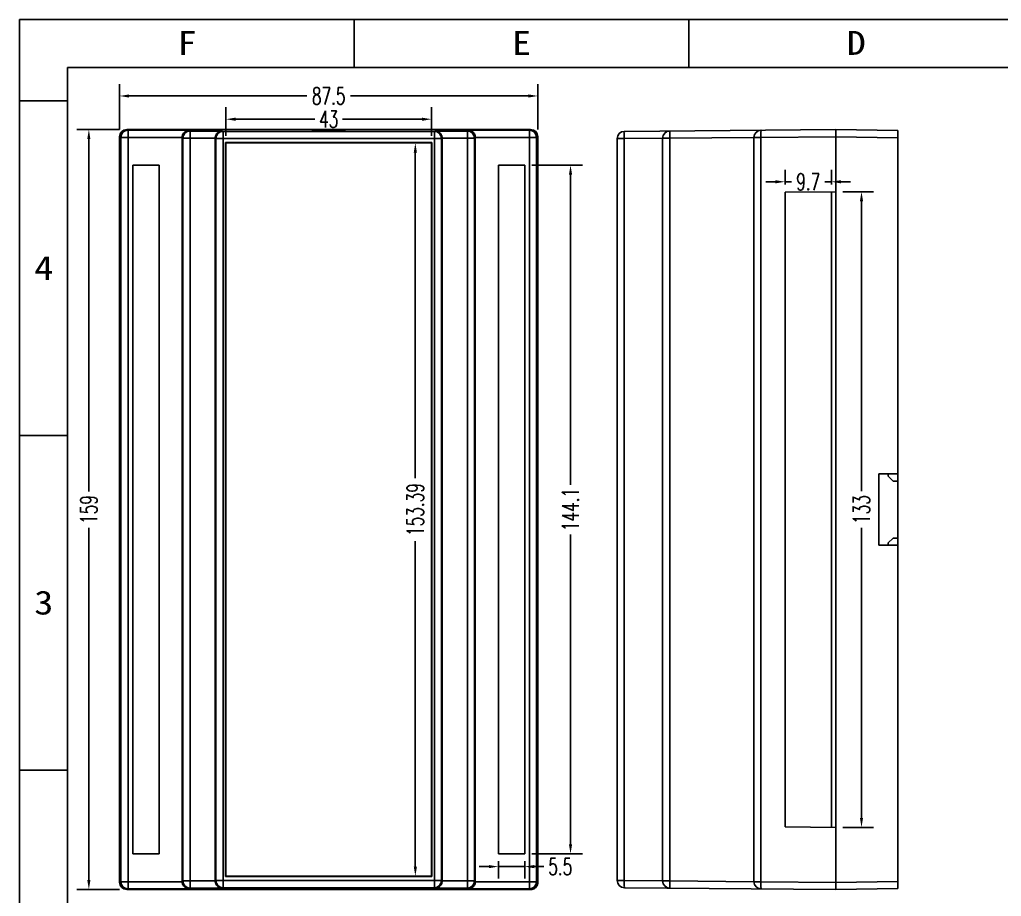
# Model space of a CAD drawing. Header units: millimetres. Extents: x 935 to 1355, y 520 to 817.
# Drawn here: x 934.9 to 1140.3, y 633.5 to 817 of the extents above; entities that cross this region are included whole.
import ezdxf
from ezdxf.enums import TextEntityAlignment as Align

# ---------------------------------------------------------------- set-up
doc = ezdxf.new("R2010")
doc.units = ezdxf.units.MM
doc.header["$MEASUREMENT"] = 0
doc.layers.get('0').update_dxf_attribs({"linetype": 'CONTINUOUS'})
doc.layers.get('Defpoints').update_dxf_attribs({"linetype": 'CONTINUOUS'})
for name, color, linetype in [('2', 7, 'CONTINUOUS'), ('3', 7, 'CONTINUOUS'), ('dim', 3, 'CONTINUOUS')]:
    doc.layers.add(name, color=color, linetype=linetype)
doc.styles.add('romans', font='romans.shx', dxfattribs={"width": 0.67, "bigfont": 'fangsong.shx'})
doc.styles.add('TEXTSTYLE_0', font='txt', dxfattribs={"width": 0.8})
doc.dimstyles.new('MSTD', dxfattribs={"dimtxt": 3.5, "dimasz": 2, "dimexe": 2.5, "dimexo": 1.5, "dimgap": 1, "dimtad": 0, "dimzin": 0, "dimdsep": 46, "dimtxsty": 'romans', "dimcen": 0, "dimclrd": 5, "dimclre": 5, "dimclrt": 3, "dimadec": 0, "dimazin": 0, "dimtfac": 1, "dimtdec": 4, "dimtofl": 0, "dimtmove": 0, "dimatfit": 3, "dimfxl": 0, "dimtolj": 1, "dimtzin": 0, "dimarcsym": 0})

# ---------------------------------------------------------------- blocks, each defined once
blk = doc.blocks.new('SUN_6HWZ35TKXU86YGHH1AY77V3D6FJ')
at = {"color": 7, "linetype": 'Continuous'}
for p, q in [((-420, 297), (0, 297)), ((-420, 0), (-420, 297)), ((-350, 287), (-350, 297)), ((-280, 287), (-280, 297)), ((-410, 287), (-10, 287)), ((-410, 10), (-410, 287)), ((-420, 280), (-410, 280)), ((-420, 210), (-410, 210)), ((-420, 140), (-410, 140))]:
    blk.add_line(p, q, dxfattribs=at)
at = {"color": 2, "style": 'TEXTSTYLE_0'}
for s, width, p, p2 in [('F', 0.937143, (-386.98, 289.63), (-382.98, 289.63)), ('E', 0.858217, (-316.98, 289.63), (-312.98, 289.63)), ('D', 0.792749, (-246.98, 289.63), (-242.98, 289.63)), ('4', 1.030029, (-416.95, 242.54), (-412.95, 242.54)), ('3', 1.030029, (-416.95, 172.54), (-412.95, 172.54))]:
    blk.add_text(s, height=5, dxfattribs=dict(at, width=width)).set_placement(p, p2, align=Align.FIT)
blk = doc.blocks.new('*D19')
at = {"layer": 'Defpoints', "color": 0}
for p in [(1043.31, 801), (955.81, 792.47), (1043.31, 792.47)]:
    blk.add_point(p, dxfattribs=at)
at = {"layer": 'dim', "color": 5, "lineweight": -2}
for p, q in [((955.81, 793.97), (955.81, 803.5)), ((1043.31, 793.97), (1043.31, 803.5)), ((957.81, 801), (994.98, 801)), ((1041.31, 801), (1004.13, 801))]:
    blk.add_line(p, q, dxfattribs=at)
at = {"layer": 'dim', "color": 5}
for points in [[(957.81, 801.33), (957.81, 800.67), (955.81, 801)], [(1041.31, 801.33), (1041.31, 800.67), (1043.31, 801)]]:
    blk.add_solid(points, dxfattribs=at)
at = {"layer": 'dim', "color": 3, "insert": (999.56, 801), "char_height": 3.5, "attachment_point": 5, "style": 'romans'}
blk.add_mtext('87.5', dxfattribs=at)
blk = doc.blocks.new('*D20')
at = {"layer": 'Defpoints', "color": 0}
for p in [(957.31, 793.97), (949.38, 634.97), (957.31, 634.97)]:
    blk.add_point(p, dxfattribs=at)
at = {"layer": 'dim', "color": 5, "lineweight": -2}
for p, q in [((955.81, 793.97), (946.88, 793.97)), ((949.38, 791.97), (949.38, 718.27)), ((949.38, 636.97), (949.38, 710.68)), ((955.81, 634.97), (946.88, 634.97))]:
    blk.add_line(p, q, dxfattribs=at)
at = {"layer": 'dim', "color": 5}
for points in [[(949.05, 791.97), (949.71, 791.97), (949.38, 793.97)], [(949.05, 636.97), (949.71, 636.97), (949.38, 634.97)]]:
    blk.add_solid(points, dxfattribs=at)
at = {"layer": 'dim', "color": 3, "insert": (949.38, 714.47), "char_height": 3.5, "attachment_point": 5, "rotation": 90, "style": 'romans'}
blk.add_mtext('159', dxfattribs=at)
blk = doc.blocks.new('*D21')
at = {"layer": 'Defpoints', "color": 0}
for p in [(1040.56, 786.52), (1040.56, 642.43), (1050.15, 642.43)]:
    blk.add_point(p, dxfattribs=at)
at = {"layer": 'dim', "color": 5, "lineweight": -2}
for p, q in [((1042.06, 786.52), (1052.65, 786.52)), ((1050.15, 784.52), (1050.15, 719.66)), ((1050.15, 644.43), (1050.15, 709.29)), ((1042.06, 642.43), (1052.65, 642.43))]:
    blk.add_line(p, q, dxfattribs=at)
at = {"layer": 'dim', "color": 5}
for points in [[(1049.82, 784.52), (1050.48, 784.52), (1050.15, 786.52)], [(1049.82, 644.43), (1050.48, 644.43), (1050.15, 642.43)]]:
    blk.add_solid(points, dxfattribs=at)
at = {"layer": 'dim', "color": 3, "insert": (1050.15, 714.47), "char_height": 3.5, "attachment_point": 5, "rotation": 90, "style": 'romans'}
blk.add_mtext('144.1', dxfattribs=at)
blk = doc.blocks.new('*D22')
at = {"layer": 'Defpoints', "color": 0}
for p in [(1035.06, 642.43), (1040.56, 642.43), (1040.56, 639.77)]:
    blk.add_point(p, dxfattribs=at)
at = {"layer": 'dim', "color": 5, "lineweight": -2}
for p, q in [((1035.06, 640.93), (1035.06, 637.27)), ((1040.56, 640.93), (1040.56, 637.27)), ((1033.06, 639.77), (1031.06, 639.77)), ((1035.06, 639.77), (1040.56, 639.77)), ((1042.56, 639.77), (1044.56, 639.77))]:
    blk.add_line(p, q, dxfattribs=at)
at = {"layer": 'dim', "color": 5}
for points in [[(1033.06, 640.11), (1033.06, 639.44), (1035.06, 639.77)], [(1042.56, 640.11), (1042.56, 639.44), (1040.56, 639.77)]]:
    blk.add_solid(points, dxfattribs=at)
at = {"layer": 'dim', "color": 3, "insert": (1048.01, 639.77), "char_height": 3.5, "attachment_point": 5, "style": 'romans'}
blk.add_mtext('5.5', dxfattribs=at)
blk = doc.blocks.new('*D24')
at = {"layer": 'Defpoints', "color": 0}
for p in [(1017.68, 791.17), (1021.06, 791.17), (1021.06, 637.78)]:
    blk.add_point(p, dxfattribs=at)
at = {"layer": 'dim', "color": 5, "lineweight": -2}
for p, q in [((1019.56, 791.17), (1015.18, 791.17)), ((1017.68, 789.17), (1017.68, 721.06)), ((1017.68, 639.78), (1017.68, 707.89)), ((1019.56, 637.78), (1015.18, 637.78))]:
    blk.add_line(p, q, dxfattribs=at)
at = {"layer": 'dim', "color": 5}
for points in [[(1017.35, 789.17), (1018.02, 789.17), (1017.68, 791.17)], [(1017.35, 639.78), (1018.02, 639.78), (1017.68, 637.78)]]:
    blk.add_solid(points, dxfattribs=at)
at = {"layer": 'dim', "color": 3, "insert": (1017.68, 714.47), "char_height": 3.5, "attachment_point": 5, "rotation": 90, "style": 'romans'}
blk.add_mtext('153.39', dxfattribs=at)
blk = doc.blocks.new('*D25')
at = {"layer": 'Defpoints', "color": 0}
for p in [(1021.06, 796.14), (978.06, 791.17), (1021.06, 791.17)]:
    blk.add_point(p, dxfattribs=at)
at = {"layer": 'dim', "color": 5, "lineweight": -2}
for p, q in [((978.06, 792.67), (978.06, 798.64)), ((1021.06, 792.67), (1021.06, 798.64)), ((980.06, 796.14), (996.66, 796.14)), ((1019.06, 796.14), (1002.45, 796.14))]:
    blk.add_line(p, q, dxfattribs=at)
at = {"layer": 'dim', "color": 5}
for points in [[(980.06, 796.47), (980.06, 795.8), (978.06, 796.14)], [(1019.06, 796.47), (1019.06, 795.8), (1021.06, 796.14)]]:
    blk.add_solid(points, dxfattribs=at)
at = {"layer": 'dim', "color": 3, "insert": (999.56, 796.14), "char_height": 3.5, "attachment_point": 5, "style": 'romans'}
blk.add_mtext('43', dxfattribs=at)
blk = doc.blocks.new('*D28')
at = {"layer": 'Defpoints', "color": 0}
for p in [(1105.62, 780.97), (1105.62, 647.97), (1111.02, 647.97)]:
    blk.add_point(p, dxfattribs=at)
at = {"layer": 'dim', "color": 5, "lineweight": -2}
for p, q in [((1107.12, 780.97), (1113.52, 780.97)), ((1111.02, 778.97), (1111.02, 718.32)), ((1111.02, 649.97), (1111.02, 710.63)), ((1107.12, 647.97), (1113.52, 647.97))]:
    blk.add_line(p, q, dxfattribs=at)
at = {"layer": 'dim', "color": 5}
for points in [[(1110.69, 778.97), (1111.36, 778.97), (1111.02, 780.97)], [(1110.69, 649.97), (1111.36, 649.97), (1111.02, 647.97)]]:
    blk.add_solid(points, dxfattribs=at)
at = {"layer": 'dim', "color": 3, "insert": (1111.02, 714.47), "char_height": 3.5, "attachment_point": 5, "rotation": 90, "style": 'romans'}
blk.add_mtext('133', dxfattribs=at)
blk = doc.blocks.new('*D29')
at = {"layer": 'Defpoints', "color": 0}
for p in [(1095.02, 783.05), (1095.02, 780.97), (1104.72, 780.97)]:
    blk.add_point(p, dxfattribs=at)
at = {"layer": 'dim', "color": 5, "lineweight": -2}
for p, q in [((1095.02, 782.47), (1095.02, 785.55)), ((1104.72, 782.47), (1104.72, 785.55)), ((1093.02, 783.05), (1091.02, 783.05)), ((1095.02, 783.05), (1096.41, 783.05)), ((1104.72, 783.05), (1103.33, 783.05)), ((1106.72, 783.05), (1108.72, 783.05))]:
    blk.add_line(p, q, dxfattribs=at)
at = {"layer": 'dim', "color": 5}
for points in [[(1093.02, 783.38), (1093.02, 782.72), (1095.02, 783.05)], [(1106.72, 783.38), (1106.72, 782.72), (1104.72, 783.05)]]:
    blk.add_solid(points, dxfattribs=at)
at = {"layer": 'dim', "color": 3, "insert": (1099.87, 783.05), "char_height": 3.5, "attachment_point": 5, "style": 'romans'}
blk.add_mtext('9.7', dxfattribs=at)

msp = doc.modelspace()

# ---------------------------------------------------------------- linework, layer by layer
at = {"layer": '2', "color": 7, "linetype": 'Continuous'}
for p, q in [((995.456, 793.975), (957.306, 793.975)), ((1041.807, 793.975), (1003.656, 793.975)), ((1105.621, 793.975), (1105.621, 634.975)), ((1105.621, 793.975), (1118.621, 793.775)), ((1118.621, 635.175), (1118.621, 793.775)), ((955.806, 792.475), (955.806, 636.474)), ((1043.306, 792.475), (1043.306, 636.474)), ((1118.621, 792.275), (1105.621, 792.475)), ((1104.721, 780.967), (1104.721, 647.982)), ((1030.103, 721.936), (1030.223, 721.936)), ((1118.621, 721.936), (1114.621, 721.936)), ((1114.621, 707.013), (1114.621, 721.936)), ((1116.621, 721.936), (1116.621, 721.436)), ((1116.621, 721.436), (1117.621, 720.436)), ((1030.103, 718.936), (1030.223, 718.936)), ((1117.621, 720.436), (1118.621, 720.436)), ((1030.102, 718.831), (1030.223, 718.831)), ((1030.102, 710.118), (1030.223, 710.118)), ((1030.103, 710.013), (1030.223, 710.013)), ((1030.103, 707.013), (1030.223, 707.013)), ((1114.621, 707.013), (1118.621, 707.013)), ((1117.621, 708.513), (1116.621, 707.513)), ((1116.621, 707.013), (1116.621, 707.513)), ((1117.621, 708.513), (1118.621, 708.513)), ((957.306, 634.975), (995.456, 634.975)), ((1003.656, 634.975), (1041.807, 634.975)), ((1105.621, 636.474), (1118.621, 636.674)), ((1118.621, 635.175), (1105.621, 634.975))]:
    msp.add_line(p, q, dxfattribs=at)
for centre, major_axis, start_param, end_param in [((957.307, 792.474), (1.061, -1.061), 2.3563128, 3.9268725), ((1041.806, 792.474), (1.061, 1.061), -0.7852798, 0.7852798), ((957.307, 636.475), (1.061, 1.061), -3.9268725, -2.3563128), ((1041.806, 636.475), (-1.061, 1.061), -3.9268725, -3.6121848), ((1041.806, 636.475), (1.061, -1.061), -0.4705922, -0.314908), ((1041.806, 636.475), (-1.061, 1.061), -3.4565007, -2.9849123), ((1041.806, 636.475), (1.061, -1.061), 0.1566804, 0.2951086), ((1041.806, 636.475), (-1.061, 1.061), -2.8464841, -2.3563128)]:
    msp.add_ellipse(centre, major_axis=major_axis, ratio=0.9997634, start_param=start_param, end_param=end_param, dxfattribs=at)
at = {"layer": '3', "color": 7, "linetype": 'Continuous'}
for p, q in [((957.306, 793.975), (957.579, 793.838)), ((1041.806, 793.975), (957.306, 793.975)), ((957.579, 635.111), (957.579, 793.838)), ((970.377, 793.838), (957.579, 793.838)), ((970.377, 793.838), (970.543, 793.672)), ((970.543, 635.278), (970.543, 793.672)), ((977.281, 793.672), (970.543, 793.672)), ((977.281, 793.672), (977.446, 793.589)), ((977.446, 635.36), (977.446, 793.589)), ((1021.667, 793.589), (977.446, 793.589)), ((996.056, 793.92), (996.056, 793.943)), ((996.056, 793.943), (1003.056, 793.943)), ((1003.056, 793.92), (996.056, 793.92)), ((1003.056, 793.943), (1003.056, 793.92)), ((1021.667, 793.589), (1021.832, 793.672)), ((1021.667, 793.589), (1021.667, 635.36)), ((1028.57, 793.672), (1021.832, 793.672)), ((1028.57, 793.672), (1028.736, 793.838)), ((1028.57, 793.672), (1028.57, 635.278)), ((1041.534, 793.838), (1028.736, 793.838)), ((1041.534, 793.838), (1041.806, 793.975)), ((1041.534, 793.838), (1041.534, 635.111)), ((1061.408, 793.589), (1105.621, 793.975)), ((1105.621, 780.975), (1105.621, 793.975)), ((955.806, 792.475), (955.806, 786.475)), ((956.079, 792.338), (955.806, 792.475)), ((956.079, 792.338), (956.079, 636.611)), ((956.079, 792.338), (968.89, 792.335)), ((968.89, 792.334), (968.89, 636.615)), ((969.044, 792.172), (968.89, 792.334)), ((969.044, 792.172), (969.044, 636.778)), ((969.044, 792.172), (975.806, 792.169)), ((975.806, 792.167), (975.806, 636.782)), ((975.947, 792.089), (975.806, 792.167)), ((975.947, 792.089), (975.947, 636.86)), ((975.947, 792.089), (977.446, 792.089)), ((977.446, 792.091), (977.677, 792.096)), ((977.677, 792.096), (977.978, 792.101)), ((977.978, 792.101), (1021.135, 792.101)), ((977.978, 637.7), (977.978, 791.25)), ((978.056, 791.171), (977.978, 791.25)), ((1021.135, 791.25), (977.978, 791.25)), ((978.056, 637.778), (978.056, 791.171)), ((978.056, 791.171), (1021.057, 791.171)), ((1021.135, 791.25), (1021.057, 791.171)), ((1021.057, 791.171), (1021.057, 637.778)), ((1021.135, 792.101), (1021.436, 792.096)), ((1021.135, 791.25), (1021.135, 637.7)), ((1021.436, 792.096), (1021.667, 792.091)), ((1021.667, 792.089), (1023.166, 792.089)), ((1023.306, 792.167), (1023.166, 792.089)), ((1023.166, 636.86), (1023.166, 792.089)), ((1023.306, 792.169), (1030.069, 792.172)), ((1023.306, 636.782), (1023.306, 792.167)), ((1030.223, 792.334), (1030.069, 792.172)), ((1030.069, 636.778), (1030.069, 792.172)), ((1030.223, 792.335), (1043.034, 792.338)), ((1030.223, 636.615), (1030.223, 792.334)), ((1043.306, 792.475), (1043.034, 792.338)), ((1043.034, 636.611), (1043.034, 792.338)), ((1043.306, 792.475), (1043.306, 786.475)), ((1059.921, 792.091), (1059.921, 636.858)), ((1059.921, 792.089), (1061.395, 792.089)), ((1069.421, 792.167), (1061.395, 792.089)), ((1061.395, 636.86), (1061.395, 792.089)), ((1069.421, 792.172), (1070.908, 792.172)), ((1069.421, 792.169), (1069.421, 636.781)), ((1088.521, 792.334), (1070.908, 792.172)), ((1070.908, 636.778), (1070.908, 792.172)), ((1088.521, 792.338), (1089.995, 792.338)), ((1088.521, 792.335), (1088.521, 636.614)), ((1105.621, 792.475), (1089.995, 792.338)), ((1089.995, 636.611), (1089.995, 792.338)), ((955.992, 786.382), (955.806, 786.475)), ((955.992, 642.567), (955.992, 786.382)), ((958.556, 786.523), (958.556, 642.427)), ((958.556, 786.523), (964.056, 786.523)), ((964.056, 642.427), (964.056, 786.523)), ((1035.056, 786.523), (1035.056, 642.427)), ((1035.056, 786.523), (1040.556, 786.523)), ((1040.556, 642.427), (1040.556, 786.523)), ((1043.121, 786.382), (1043.306, 786.475)), ((1043.121, 642.567), (1043.121, 786.382)), ((969.003, 783.131), (968.89, 783.131)), ((1030.223, 783.131), (1030.11, 783.131)), ((968.89, 781.141), (969.003, 781.141)), ((1030.11, 781.141), (1030.223, 781.141)), ((1095.021, 780.882), (1105.621, 780.975)), ((1095.021, 648.067), (1095.021, 780.882)), ((969.003, 779.151), (968.89, 779.151)), ((1030.223, 779.151), (1030.11, 779.151)), ((968.89, 777.161), (969.003, 777.161)), ((1030.11, 777.161), (1030.223, 777.161)), ((969.003, 775.171), (968.89, 775.171)), ((1030.223, 775.171), (1030.11, 775.171)), ((968.89, 773.181), (969.003, 773.181)), ((1030.11, 773.181), (1030.223, 773.181)), ((969.003, 771.191), (968.89, 771.191)), ((1030.223, 771.191), (1030.11, 771.191)), ((968.89, 769.201), (969.003, 769.201)), ((1030.11, 769.201), (1030.223, 769.201)), ((969.003, 767.211), (968.89, 767.211)), ((1030.223, 767.211), (1030.11, 767.211)), ((968.89, 765.221), (969.003, 765.221)), ((1030.11, 765.221), (1030.223, 765.221)), ((969.003, 763.231), (968.89, 763.231)), ((1030.223, 763.231), (1030.11, 763.231)), ((968.89, 761.241), (969.003, 761.241)), ((1030.11, 761.241), (1030.223, 761.241)), ((969.003, 759.251), (968.89, 759.251)), ((1030.223, 759.251), (1030.11, 759.251)), ((968.89, 757.261), (969.003, 757.261)), ((1030.11, 757.261), (1030.223, 757.261)), ((969.003, 755.271), (968.89, 755.271)), ((1030.223, 755.271), (1030.11, 755.271)), ((968.89, 753.281), (969.003, 753.281)), ((1030.11, 753.281), (1030.223, 753.281)), ((969.003, 751.291), (968.89, 751.291)), ((1030.223, 751.291), (1030.11, 751.291)), ((968.89, 749.3), (969.003, 749.3)), ((1030.11, 749.3), (1030.223, 749.3)), ((969.003, 747.31), (968.89, 747.31)), ((1030.223, 747.31), (1030.11, 747.31)), ((968.89, 745.32), (969.003, 745.32)), ((1030.11, 745.32), (1030.223, 745.32)), ((969.003, 743.33), (968.89, 743.33)), ((1030.223, 743.33), (1030.11, 743.33)), ((968.89, 741.34), (969.003, 741.34)), ((1030.11, 741.34), (1030.223, 741.34)), ((969.003, 739.35), (968.89, 739.35)), ((968.89, 737.36), (969.003, 737.36)), ((1030.223, 739.35), (1030.11, 739.35)), ((1030.11, 737.36), (1030.223, 737.36)), ((969.003, 735.37), (968.89, 735.37)), ((1030.223, 735.37), (1030.11, 735.37)), ((968.89, 733.38), (969.003, 733.38)), ((1030.11, 733.38), (1030.223, 733.38)), ((969.003, 731.39), (968.89, 731.39)), ((1030.223, 731.39), (1030.11, 731.39)), ((968.89, 729.4), (969.003, 729.4)), ((1030.11, 729.4), (1030.223, 729.4)), ((969.003, 727.41), (968.89, 727.41)), ((1030.223, 727.41), (1030.11, 727.41)), ((968.89, 725.42), (969.003, 725.42)), ((1030.11, 725.42), (1030.223, 725.42)), ((969.003, 723.43), (968.89, 723.43)), ((1030.223, 723.43), (1030.11, 723.43)), ((968.89, 721.44), (969.003, 721.44)), ((1030.11, 721.44), (1030.223, 721.44)), ((969.003, 719.45), (968.89, 719.45)), ((1030.223, 719.45), (1030.11, 719.45)), ((968.89, 717.46), (969.003, 717.46)), ((1030.11, 717.46), (1030.223, 717.46)), ((969.003, 715.47), (968.89, 715.47)), ((1030.223, 715.47), (1030.11, 715.47)), ((968.89, 713.48), (969.003, 713.48)), ((1030.11, 713.48), (1030.223, 713.48)), ((969.003, 711.49), (968.89, 711.49)), ((1030.223, 711.49), (1030.11, 711.49)), ((968.89, 709.499), (969.003, 709.499)), ((1030.11, 709.499), (1030.223, 709.499)), ((969.003, 707.509), (968.89, 707.509)), ((1030.223, 707.509), (1030.11, 707.509)), ((968.89, 705.519), (969.003, 705.519)), ((1030.11, 705.519), (1030.223, 705.519)), ((969.003, 703.529), (968.89, 703.529)), ((1030.223, 703.529), (1030.11, 703.529)), ((968.89, 701.539), (969.003, 701.539)), ((1030.11, 701.539), (1030.223, 701.539)), ((969.003, 699.549), (968.89, 699.549)), ((1030.223, 699.549), (1030.11, 699.549)), ((968.89, 697.559), (969.003, 697.559)), ((1030.11, 697.559), (1030.223, 697.559)), ((969.003, 695.569), (968.89, 695.569)), ((1030.223, 695.569), (1030.11, 695.569)), ((968.89, 693.579), (969.003, 693.579)), ((1030.11, 693.579), (1030.223, 693.579)), ((969.003, 691.589), (968.89, 691.589)), ((1030.223, 691.589), (1030.11, 691.589)), ((968.89, 689.599), (969.003, 689.599)), ((1030.11, 689.599), (1030.223, 689.599)), ((969.003, 687.609), (968.89, 687.609)), ((1030.223, 687.609), (1030.11, 687.609)), ((968.89, 685.619), (969.003, 685.619)), ((1030.11, 685.619), (1030.223, 685.619)), ((969.003, 683.629), (968.89, 683.629)), ((1030.223, 683.629), (1030.11, 683.629)), ((968.89, 681.639), (969.003, 681.639)), ((1030.11, 681.639), (1030.223, 681.639)), ((969.003, 679.649), (968.89, 679.649)), ((1030.223, 679.649), (1030.11, 679.649)), ((968.89, 677.659), (969.003, 677.659)), ((1030.11, 677.659), (1030.223, 677.659)), ((969.003, 675.669), (968.89, 675.669)), ((968.89, 673.679), (969.003, 673.679)), ((1030.223, 675.669), (1030.11, 675.669)), ((1030.11, 673.679), (1030.223, 673.679)), ((969.003, 671.689), (968.89, 671.689)), ((1030.223, 671.689), (1030.11, 671.689)), ((968.89, 669.699), (969.003, 669.699)), ((1030.11, 669.699), (1030.223, 669.699)), ((969.003, 667.708), (968.89, 667.708)), ((1030.223, 667.708), (1030.11, 667.708)), ((968.89, 665.718), (969.003, 665.718)), ((1030.11, 665.718), (1030.223, 665.718)), ((969.003, 663.728), (968.89, 663.728)), ((1030.223, 663.728), (1030.11, 663.728)), ((968.89, 661.738), (969.003, 661.738)), ((1030.11, 661.738), (1030.223, 661.738)), ((969.003, 659.748), (968.89, 659.748)), ((1030.223, 659.748), (1030.11, 659.748)), ((968.89, 657.758), (969.003, 657.758)), ((1030.11, 657.758), (1030.223, 657.758)), ((969.003, 655.768), (968.89, 655.768)), ((1030.223, 655.768), (1030.11, 655.768)), ((968.89, 653.778), (969.003, 653.778)), ((1030.11, 653.778), (1030.223, 653.778)), ((969.003, 651.788), (968.89, 651.788)), ((1030.223, 651.788), (1030.11, 651.788)), ((968.89, 649.798), (969.003, 649.798)), ((1030.11, 649.798), (1030.223, 649.798)), ((969.003, 647.808), (968.89, 647.808)), ((1030.223, 647.808), (1030.11, 647.808)), ((1095.021, 648.067), (1105.621, 647.975)), ((1105.621, 647.975), (1105.621, 634.975)), ((968.89, 645.818), (969.003, 645.818)), ((1030.11, 645.818), (1030.223, 645.818)), ((955.992, 642.567), (955.806, 642.475)), ((955.806, 642.475), (955.806, 636.474)), ((964.056, 642.427), (958.556, 642.427)), ((1040.556, 642.427), (1035.056, 642.427)), ((1043.121, 642.567), (1043.306, 642.475)), ((1043.306, 642.475), (1043.306, 636.474)), ((968.89, 636.615), (969.044, 636.778)), ((969.044, 636.778), (975.806, 636.781)), ((975.806, 636.782), (975.947, 636.86)), ((977.446, 636.86), (975.947, 636.86)), ((977.677, 636.854), (977.446, 636.858)), ((977.978, 636.849), (977.677, 636.854)), ((977.978, 637.7), (978.056, 637.778)), ((1021.135, 637.7), (977.978, 637.7)), ((1021.135, 636.849), (977.978, 636.849)), ((1021.057, 637.778), (978.056, 637.778)), ((1021.057, 637.778), (1021.135, 637.7)), ((1021.436, 636.854), (1021.135, 636.849)), ((1021.667, 636.858), (1021.436, 636.854)), ((1023.166, 636.86), (1021.667, 636.86)), ((1023.166, 636.86), (1023.306, 636.782)), ((1023.306, 636.781), (1030.069, 636.778)), ((1030.069, 636.778), (1030.223, 636.615)), ((1061.395, 636.86), (1059.921, 636.86)), ((1061.395, 636.86), (1069.421, 636.782)), ((1070.908, 636.778), (1069.421, 636.778)), ((1070.908, 636.778), (1088.521, 636.615)), ((955.806, 636.474), (956.079, 636.611)), ((956.079, 636.611), (968.89, 636.614)), ((957.579, 635.111), (957.306, 634.975)), ((1041.806, 634.975), (957.306, 634.975)), ((957.579, 635.111), (970.377, 635.111)), ((970.543, 635.278), (970.377, 635.111)), ((970.543, 635.278), (977.281, 635.278)), ((977.446, 635.36), (977.281, 635.278)), ((977.446, 635.36), (1021.667, 635.36)), ((1003.056, 635.03), (996.056, 635.03)), ((996.056, 635.03), (996.056, 635.006)), ((996.056, 635.006), (1003.056, 635.006)), ((1003.056, 635.006), (1003.056, 635.03)), ((1021.832, 635.278), (1021.667, 635.36)), ((1021.832, 635.278), (1028.57, 635.278)), ((1028.736, 635.111), (1028.57, 635.278)), ((1028.736, 635.111), (1041.534, 635.111)), ((1030.223, 636.614), (1043.034, 636.611)), ((1041.806, 634.975), (1041.534, 635.111)), ((1043.034, 636.611), (1043.306, 636.474)), ((1105.621, 634.975), (1061.408, 635.36)), ((1089.995, 636.611), (1088.521, 636.611)), ((1089.995, 636.611), (1105.621, 636.474))]:
    msp.add_line(p, q, dxfattribs=at)
for centre, start, end in [((957.579, 792.338), 90.01455, 179.99258), ((970.544, 792.172), 90.00614, 179.99477), ((977.447, 792.089), 90.01455, 179.99258), ((1021.666, 792.089), 0.00628, 89.98659), ((1028.569, 792.172), 0.00523, 89.99477), ((1041.534, 792.338), 0.00628, 89.98659), ((1061.421, 792.089), 90.50001, 179.92608), ((1070.921, 792.172), 90.5, 180.06894), ((1090.021, 792.338), 90.5, 180.0697), ((970.544, 636.778), 180.00523, 269.99405), ((977.447, 636.861), 180.00626, 269.98665), ((1021.666, 636.861), 270.01458, 359.99255), ((1028.569, 636.778), 270.00523, 359.99477), ((1061.421, 636.86), 180.07391, 269.49998), ((1070.921, 636.778), 179.93106, 269.5), ((957.579, 636.611), 180.00626, 269.98661), ((1041.534, 636.611), 270.01458, 359.99255), ((1090.021, 636.611), 179.9303, 269.5)]:
    msp.add_arc(centre, 1.5, start, end, dxfattribs=at)
for centre, major_axis, ratio, start_param, end_param in [((957.307, 792.475), (1.342, -0.671), 0.9998096, 2.0344896, 3.6051337), ((1041.806, 792.475), (1.342, 0.671), 0.9998096, -0.463541, 1.107103), ((969.003, 782.136), (0, 0.995), 0.0087269, 3.1415927, 6.2831853), ((1030.11, 782.136), (0, 0.995), 0.0087269, 0, 3.1415927), ((969.003, 778.156), (0, 0.995), 0.0087269, 3.1415927, 6.2831853), ((1030.11, 778.156), (0, 0.995), 0.0087269, 0, 3.1415927), ((969.003, 774.176), (0, 0.995), 0.0087269, 3.1415927, 6.2831853), ((1030.11, 774.176), (0, 0.995), 0.0087269, 0, 3.1415927), ((969.003, 770.196), (0, 0.995), 0.0087269, 3.1415927, 6.2831853), ((1030.11, 770.196), (0, 0.995), 0.0087269, 0, 3.1415927), ((969.003, 766.216), (0, 0.995), 0.0087269, 3.1415927, 6.2831853), ((1030.11, 766.216), (0, 0.995), 0.0087269, 0, 3.1415927), ((969.003, 762.236), (0, 0.995), 0.0087269, 3.1415927, 6.2831853), ((1030.11, 762.236), (0, 0.995), 0.0087269, 0, 3.1415927), ((969.003, 758.256), (0, 0.995), 0.0087269, 3.1415927, 6.2831853), ((1030.11, 758.256), (0, 0.995), 0.0087269, 0, 3.1415927), ((969.003, 754.276), (0, 0.995), 0.0087269, 3.1415927, 6.2831853), ((1030.11, 754.276), (0, 0.995), 0.0087269, 0, 3.1415927), ((969.003, 750.296), (0, 0.995), 0.0087269, 3.1415927, 6.2831853), ((1030.11, 750.296), (0, 0.995), 0.0087269, 0, 3.1415927), ((969.003, 746.315), (0, 0.995), 0.0087269, -3.1415927, 0), ((1030.11, 746.315), (0, 0.995), 0.0087269, 0, 3.1415927), ((969.003, 742.335), (0, 0.995), 0.0087269, 3.1415927, 6.2831853), ((1030.11, 742.335), (0, 0.995), 0.0087269, 0, 3.1415927), ((969.003, 738.355), (0, 0.995), 0.0087269, 3.1415927, 6.2831853), ((1030.11, 738.355), (0, 0.995), 0.0087269, 0, 3.1415927), ((969.003, 734.375), (0, 0.995), 0.0087269, 3.1415927, 6.2831853), ((1030.11, 734.375), (0, 0.995), 0.0087269, 0, 3.1415927), ((969.003, 730.395), (0, 0.995), 0.0087269, 3.1415927, 6.2831853), ((1030.11, 730.395), (0, 0.995), 0.0087269, 0, 3.1415927), ((969.003, 726.415), (0, 0.995), 0.0087269, 3.1415927, 6.2831853), ((1030.11, 726.415), (0, 0.995), 0.0087269, 6.2831853, 9.424778), ((969.003, 722.435), (0, 0.995), 0.0087269, 3.1415927, 6.2831853), ((1030.11, 722.435), (0, 0.995), 0.0087269, 0, 3.1415927), ((969.003, 718.455), (0, 0.995), 0.0087269, 3.1415927, 6.2831853), ((1030.11, 718.455), (0, 0.995), 0.0087269, 0, 3.1415927), ((969.003, 714.475), (0, 0.995), 0.0087269, 3.1415927, 6.2831853), ((1030.11, 714.475), (0, 0.995), 0.0087269, 0, 3.1415927), ((969.003, 710.495), (0, 0.995), 0.0087269, 3.1415927, 6.2831853), ((1030.11, 710.495), (0, 0.995), 0.0087269, 0, 3.1415927), ((969.003, 706.514), (0, 0.995), 0.0087269, 3.1415927, 6.2831853), ((1030.11, 706.514), (0, 0.995), 0.0087269, 0, 3.1415927), ((969.003, 702.534), (0, 0.995), 0.0087269, 3.1415927, 6.2831853), ((1030.11, 702.534), (0, 0.995), 0.0087269, 0, 3.1415927), ((969.003, 698.554), (0, 0.995), 0.0087269, 3.1415927, 6.2831853), ((1030.11, 698.554), (0, 0.995), 0.0087269, 0, 3.1415927), ((969.003, 694.574), (0, 0.995), 0.0087269, -3.1415927, 0), ((1030.11, 694.574), (0, 0.995), 0.0087269, 0, 3.1415927), ((969.003, 690.594), (0, 0.995), 0.0087269, 3.1415927, 6.2831853), ((1030.11, 690.594), (0, 0.995), 0.0087269, 0, 3.1415927), ((969.003, 686.614), (0, 0.995), 0.0087269, 3.1415927, 6.2831853), ((1030.11, 686.614), (0, 0.995), 0.0087269, 0, 3.1415927), ((969.003, 682.634), (0, 0.995), 0.0087269, 3.1415927, 6.2831853), ((1030.11, 682.634), (0, 0.995), 0.0087269, 0, 3.1415927), ((969.003, 678.654), (0, 0.995), 0.0087269, 3.1415927, 6.2831853), ((1030.11, 678.654), (0, 0.995), 0.0087269, 6.2831853, 9.424778), ((969.003, 674.674), (0, 0.995), 0.0087269, 3.1415927, 6.2831853), ((1030.11, 674.674), (0, 0.995), 0.0087269, 0, 3.1415927), ((969.003, 670.694), (0, 0.995), 0.0087269, 3.1415927, 6.2831853), ((1030.11, 670.694), (0, 0.995), 0.0087269, 0, 3.1415927), ((969.003, 666.713), (0, 0.995), 0.0087269, 3.1415927, 6.2831853), ((1030.11, 666.713), (0, 0.995), 0.0087269, 0, 3.1415927), ((969.003, 662.733), (0, 0.995), 0.0087269, 3.1415927, 6.2831853), ((1030.11, 662.733), (0, 0.995), 0.0087269, 0, 3.1415927), ((969.003, 658.753), (0, 0.995), 0.0087269, 3.1415927, 6.2831853), ((1030.11, 658.753), (0, 0.995), 0.0087269, 0, 3.1415927), ((969.003, 654.773), (0, 0.995), 0.0087269, 3.1415927, 6.2831853), ((1030.11, 654.773), (0, 0.995), 0.0087269, 0, 3.1415927), ((969.003, 650.793), (0, 0.995), 0.0087269, 3.1415927, 6.2831853), ((1030.11, 650.793), (0, 0.995), 0.0087269, 0, 3.1415927), ((969.003, 646.813), (0, 0.995), 0.0087269, 3.1415927, 6.2831853), ((1030.11, 646.813), (0, 0.995), 0.0087269, 0, 3.1415927), ((957.307, 636.475), (-1.342, -0.671), 0.9998096, -0.463541, 1.107103), ((1041.806, 636.475), (1.342, -0.671), 0.9998096, -1.107103, 0.463541)]:
    msp.add_ellipse(centre, major_axis=major_axis, ratio=ratio, start_param=start_param, end_param=end_param, dxfattribs=at)
for points, start_tangent, end_tangent in [([(968.889, 792.334), (968.937, 792.701), (969.081, 793.062), (969.292, 793.355), (969.595, 793.607), (969.95, 793.772), (970.377, 793.838)], (0.0057027, 0.9999837), (0.9999612, 0.0088125)), ([(975.806, 792.167), (975.853, 792.534), (975.995, 792.895), (976.205, 793.188), (976.504, 793.44), (976.857, 793.605), (977.281, 793.672)], (0.0056799, 0.9999839), (0.9999606, 0.0088784)), ([(1023.306, 792.167), (1023.26, 792.534), (1023.118, 792.895), (1022.908, 793.188), (1022.609, 793.44), (1022.256, 793.605), (1021.832, 793.672)], (-0.00568, 0.9999839), (-0.9999606, 0.0088798)), ([(1030.223, 792.334), (1030.176, 792.701), (1030.032, 793.062), (1029.821, 793.355), (1029.518, 793.607), (1029.163, 793.772), (1028.736, 793.838)], (-0.0057027, 0.9999837), (-0.9999613, 0.0088027)), ([(1061.395, 792.089), (1061.392, 792.552), (1061.392, 792.97), (1061.395, 793.302), (1061.401, 793.515), (1061.408, 793.589)], (-0.0087239, 0.9999619), (0.9999619, 0.0087266)), ([(1070.908, 792.172), (1070.905, 792.635), (1070.903, 793.053), (1070.903, 793.385), (1070.905, 793.598), (1070.908, 793.672)], (-0.0087259, 0.9999619), (0.9999619, 0.0087265)), ([(1089.995, 792.338), (1089.992, 792.802), (1089.992, 793.22), (1089.995, 793.552), (1090.001, 793.765), (1090.008, 793.838)], (-0.0087239, 0.9999619), (0.9999619, 0.0087265)), ([(975.807, 636.782), (975.853, 636.416), (975.995, 636.054), (976.205, 635.761), (976.504, 635.509), (976.857, 635.344), (977.281, 635.278)], (0.0056799, -0.9999839), (0.9999606, -0.0088777)), ([(1023.307, 636.782), (1023.26, 636.416), (1023.118, 636.054), (1022.908, 635.761), (1022.609, 635.509), (1022.256, 635.344), (1021.832, 635.278)], (-0.00568, -0.9999839), (-0.9999606, -0.0088798)), ([(1061.408, 635.36), (1061.401, 635.434), (1061.395, 635.647), (1061.392, 635.979), (1061.392, 636.397), (1061.395, 636.86)], (-0.9999619, 0.0087266), (0.0087239, 0.9999619)), ([(1070.908, 635.278), (1070.905, 635.351), (1070.903, 635.564), (1070.903, 635.896), (1070.905, 636.314), (1070.908, 636.778)], (-0.9999619, 0.0087265), (0.0087259, 0.9999619)), ([(968.89, 636.615), (968.937, 636.249), (969.081, 635.887), (969.292, 635.594), (969.595, 635.342), (969.95, 635.178), (970.377, 635.111)], (0.0057027, -0.9999837), (0.9999612, -0.0088091)), ([(1030.224, 636.615), (1030.176, 636.249), (1030.032, 635.887), (1029.821, 635.594), (1029.518, 635.342), (1029.163, 635.178), (1028.736, 635.111)], (-0.0057027, -0.9999837), (-0.9999613, -0.0088027)), ([(1090.008, 635.111), (1090.001, 635.184), (1089.995, 635.397), (1089.992, 635.729), (1089.992, 636.147), (1089.995, 636.611)], (-0.9999619, 0.0087265), (0.0087239, 0.9999619))]:
    msp.add_spline(points, degree=3, dxfattribs=dict(at, start_tangent=start_tangent, end_tangent=end_tangent))

# ---------------------------------------------------------------- block references
at = {"layer": 'dim'}
msp.add_blockref('SUN_6HWZ35TKXU86YGHH1AY77V3D6FJ', (1354.899, 519.973), dxfattribs=at)

# ---------------------------------------------------------------- dimensions: what is measured, and where the dimension line sits
for base, p1, p2, picture, middle in [((1043.306, 801), (955.806, 792.475), (1043.306, 792.475), '*D19', (999.556, 801)), ((1021.057, 796.137), (978.056, 791.171), (1021.057, 791.171), '*D25', (999.556, 796.137)), ((1095.021, 783.049), (1104.721, 780.967), (1095.021, 780.967), '*D29', (1099.871, 783.049)), ((1040.556, 639.774), (1035.056, 642.427), (1040.556, 642.427), '*D22', (1048.013, 639.774))]:
    dim = msp.add_linear_dim(base=base, p1=p1, p2=p2, dimstyle='MSTD', dxfattribs=at)
    dim.commit()
    dim.dimension.update_dxf_attribs({"geometry": picture, "text_midpoint": middle, "dimtype": 160})
for base, p1, p2, picture, middle in [((949.38, 634.975), (957.306, 793.975), (957.306, 634.975), '*D20', (949.38, 714.475)), ((1017.682, 791.171), (1021.057, 637.778), (1021.057, 791.171), '*D24', (1017.682, 714.475)), ((1050.149, 642.427), (1040.556, 786.523), (1040.556, 642.427), '*D21', (1050.149, 714.475)), ((1111.025, 647.975), (1105.621, 780.975), (1105.621, 647.975), '*D28', (1111.025, 714.475))]:
    dim = msp.add_linear_dim(base=base, p1=p1, p2=p2, angle=90, dimstyle='MSTD', dxfattribs=at)
    dim.commit()
    dim.dimension.update_dxf_attribs({"geometry": picture, "text_midpoint": middle, "dimtype": 160})

doc.saveas('drawing.dxf')
